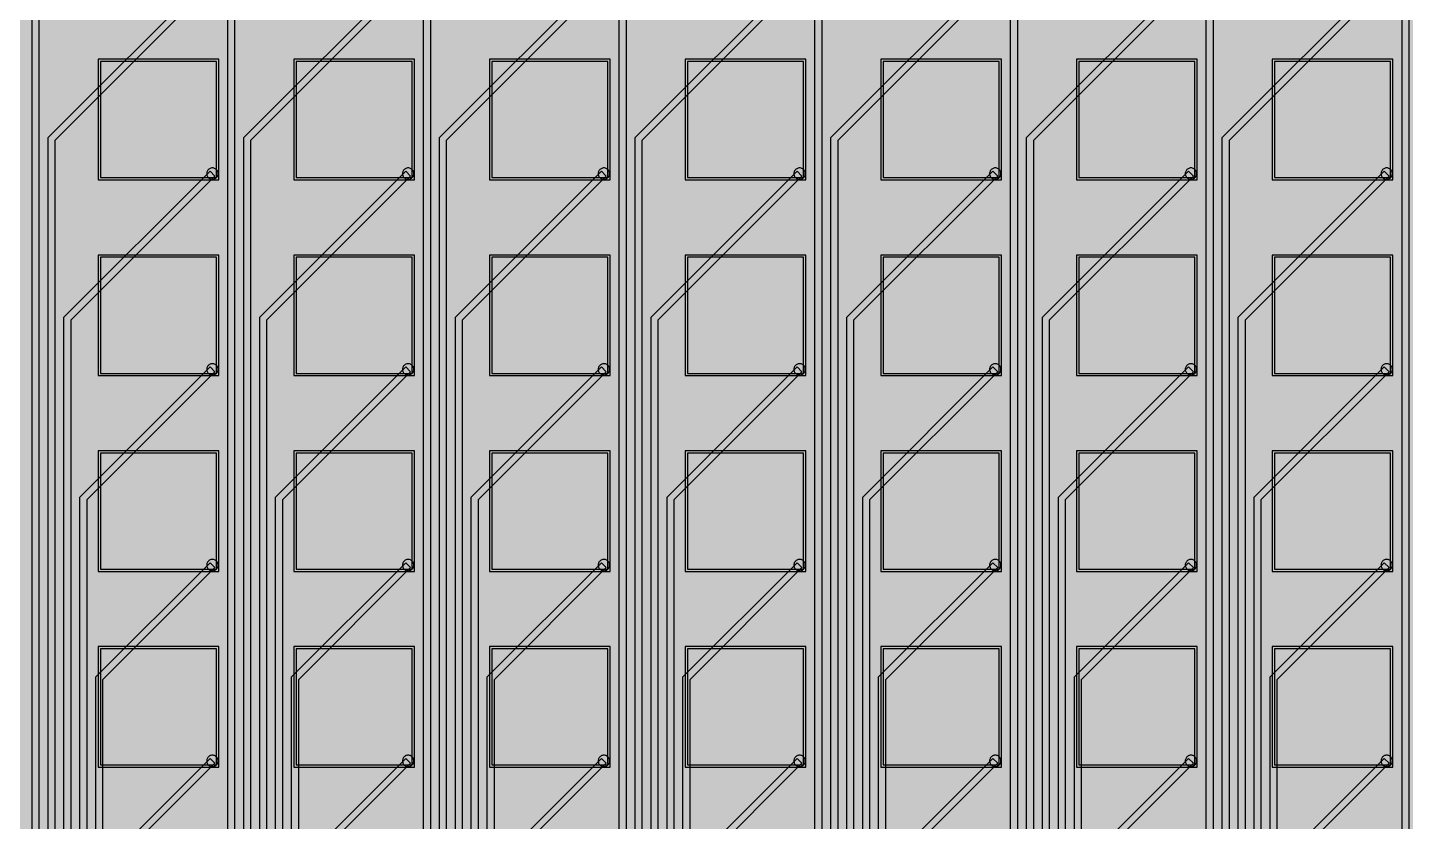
# Model space of a CAD drawing. Header units: metres. Extents: x -7240 to 10960, y -29667 to 1823.
# Drawn here: x 2979 to 3584, y 996 to 1344 of the extents above; entities that cross this region are included whole.
import ezdxf

# ---------------------------------------------------------------- set-up
doc = ezdxf.new("R2010")
doc.units = ezdxf.units.M
for name, color, linetype in [('Etching', 1, 'CONTINUOUS'), ('EtchingPad', 2, 'CONTINUOUS'), ('Metal1', 4, 'CONTINUOUS'), ('Metal2', 3, 'CONTINUOUS'), ('Polyimide', 7, 'CONTINUOUS')]:
    doc.layers.add(name, color=color, linetype=linetype)

msp = doc.modelspace()

# ---------------------------------------------------------------- hatches: boundary and pattern name
at = {"layer": 'Polyimide'}
msp.add_hatch(color=7, dxfattribs=at).paths.add_polyline_path([(4088.45, -11806.89), (4098.72, -11851.21), (4115.58, -11893.47), (4138.63, -11932.7), (4167.35, -11967.99), (4201.08, -11998.53), (4239.03, -12023.62), (4280.35, -12042.68), (4349.18, -12073.73), (4413.2, -12113.76), (4471.26, -12162.04), (4522.3, -12217.69), (4565.39, -12279.7), (4599.74, -12346.94), (4624.73, -12418.19), (4639.91, -12492.16), (4645, -12567.5), (4639.91, -12642.84), (4624.73, -12716.8), (4599.74, -12788.06), (4565.39, -12855.3), (4522.3, -12917.31), (4471.26, -12972.96), (4413.2, -13021.24), (4349.18, -13061.27), (4280.35, -13092.32), (4239.03, -13111.38), (4201.08, -13136.47), (4167.35, -13167.01), (4138.63, -13202.3), (4115.58, -13241.52), (4098.72, -13283.78), (4088.45, -13328.11), (4085, -13373.48), (4085, -13567.5), (4099.45, -13861.55), (4142.64, -14152.77), (4214.18, -14438.35), (4313.36, -14715.55), (4439.24, -14981.69), (4590.59, -15234.21), (4765.97, -15470.68), (4963.68, -15688.82), (5181.82, -15886.53), (5418.29, -16061.91), (5670.81, -16213.26), (5936.95, -16339.14), (6214.15, -16438.32), (6499.73, -16509.85), (6790.95, -16553.05), (7085, -16567.5), (9960.38, -16567.5), (10038.79, -16571.35), (10116.45, -16582.87), (10192.6, -16601.95), (10266.52, -16628.4), (10337.49, -16661.96), (10404.83, -16702.32), (10467.89, -16749.09), (10526.06, -16801.81), (10578.78, -16859.98), (10625.55, -16923.04), (10665.91, -16990.38), (10699.48, -17061.35), (10725.93, -17135.27), (10745, -17211.43), (10756.52, -17289.08), (10760.38, -17367.5), (10760.38, -21957.3), (10721.61, -22012.91), (10685.97, -22070.59), (10653.58, -22130.14), (10624.53, -22191.39), (10598.92, -22254.16), (10576.82, -22318.25), (10558.3, -22383.46), (10543.41, -22449.6), (10532.21, -22516.46), (10524.72, -22583.84), (10520.97, -22651.53), (10520.97, -22719.32), (10524.72, -22787.01), (10532.21, -22854.38), (10543.41, -22921.24), (10558.3, -22987.38), (10576.82, -23052.6), (10598.92, -23116.68), (10624.53, -23179.45), (10653.58, -23240.71), (10685.97, -23300.26), (10721.61, -23357.93), (10760.38, -23413.54), (10760.38, -28667.5), (10756.52, -28745.91), (10745, -28823.57), (10725.93, -28899.73), (10699.48, -28973.65), (10665.91, -29044.62), (10625.55, -29111.96), (10578.78, -29175.01), (10526.06, -29233.19), (10467.89, -29285.91), (10404.83, -29332.68), (10337.49, -29373.04), (10266.52, -29406.6), (10192.6, -29433.05), (10116.45, -29452.13), (10038.79, -29463.65), (9960.38, -29467.5), (-6239.63, -29467.5), (-6318.04, -29463.65), (-6395.7, -29452.13), (-6471.85, -29433.05), (-6545.77, -29406.6), (-6616.74, -29373.04), (-6684.08, -29332.68), (-6747.14, -29285.91), (-6805.31, -29233.19), (-6858.03, -29175.01), (-6904.8, -29111.96), (-6945.16, -29044.62), (-6978.73, -28973.65), (-7005.18, -28899.73), (-7024.25, -28823.57), (-7035.77, -28745.91), (-7039.63, -28667.5), (-7039.63, -23426.32), (-6999.36, -23370.07), (-6962.33, -23311.63), (-6928.66, -23251.2), (-6898.45, -23188.96), (-6871.81, -23125.12), (-6848.81, -23059.88), (-6829.53, -22993.44), (-6814.04, -22926.02), (-6802.37, -22857.83), (-6794.57, -22789.09), (-6790.67, -22720.02), (-6790.67, -22650.84), (-6794.57, -22581.77), (-6802.37, -22513.03), (-6814.04, -22444.84), (-6829.53, -22377.42), (-6848.81, -22310.98), (-6871.81, -22245.74), (-6898.45, -22181.89), (-6928.66, -22119.66), (-6962.33, -22059.22), (-6999.36, -22000.79), (-7039.63, -21944.54), (-7039.63, -17367.5), (-7035.77, -17289.08), (-7024.25, -17211.43), (-7005.18, -17135.27), (-6978.73, -17061.35), (-6945.16, -16990.38), (-6904.8, -16923.04), (-6858.03, -16859.98), (-6805.31, -16801.81), (-6747.14, -16749.09), (-6684.08, -16702.32), (-6616.74, -16661.96), (-6545.77, -16628.4), (-6471.85, -16601.95), (-6395.7, -16582.87), (-6318.04, -16571.35), (-6239.63, -16567.5), (-3334, -16567.5), (-3039.95, -16553.05), (-2748.73, -16509.85), (-2463.15, -16438.32), (-2185.95, -16339.14), (-1919.81, -16213.26), (-1667.29, -16061.91), (-1430.82, -15886.53), (-1212.68, -15688.82), (-1014.97, -15470.68), (-839.59, -15234.21), (-688.24, -14981.69), (-562.36, -14715.55), (-463.18, -14438.35), (-391.64, -14152.77), (-348.45, -13861.55), (-334, -13567.5), (-334, -13373.48), (-337.45, -13328.11), (-347.72, -13283.78), (-364.58, -13241.52), (-387.63, -13202.3), (-416.35, -13167.01), (-450.08, -13136.47), (-488.03, -13111.38), (-529.35, -13092.32), (-529.35, -13092.32), (-598.18, -13061.27), (-662.2, -13021.24), (-720.26, -12972.96), (-771.3, -12917.31), (-814.39, -12855.3), (-848.74, -12788.06), (-873.73, -12716.8), (-888.91, -12642.84), (-894, -12567.5), (-888.91, -12492.16), (-873.73, -12418.19), (-848.74, -12346.94), (-814.39, -12279.7), (-771.3, -12217.69), (-720.26, -12162.04), (-662.2, -12113.76), (-598.18, -12073.73), (-529.35, -12042.68), (-488.03, -12023.62), (-450.08, -11998.53), (-416.35, -11967.99), (-387.63, -11932.7), (-364.58, -11893.47), (-347.72, -11851.21), (-337.45, -11806.89), (-334, -11761.52), (-334, -11074.31), (-337.45, -11028.94), (-347.72, -10984.62), (-364.58, -10942.36), (-387.63, -10903.13), (-416.35, -10867.84), (-450.08, -10837.3), (-488.03, -10812.21), (-529.35, -10793.16), (-529.35, -10793.16), (-598.18, -10762.1), (-662.2, -10722.07), (-720.26, -10673.8), (-771.3, -10618.15), (-814.39, -10556.13), (-848.74, -10488.89), (-873.73, -10417.64), (-888.91, -10343.67), (-894, -10268.33), (-888.91, -10192.99), (-873.73, -10119.03), (-848.74, -10047.77), (-814.39, -9980.53), (-771.3, -9918.52), (-720.26, -9862.87), (-662.2, -9814.59), (-598.18, -9774.56), (-529.35, -9743.51), (-488.03, -9724.45), (-450.08, -9699.36), (-416.35, -9668.82), (-387.63, -9633.53), (-364.58, -9594.31), (-347.72, -9552.05), (-337.45, -9507.72), (-334, -9462.35), (-334, -8775.14), (-337.45, -8729.78), (-347.72, -8685.45), (-364.58, -8643.19), (-387.63, -8603.96), (-416.35, -8568.68), (-450.08, -8538.14), (-488.03, -8513.05), (-529.35, -8493.99), (-529.35, -8493.99), (-598.18, -8462.94), (-662.2, -8422.91), (-720.26, -8374.63), (-771.3, -8318.98), (-814.39, -8256.97), (-848.74, -8189.73), (-873.73, -8118.47), (-888.91, -8044.5), (-894, -7969.17), (-888.91, -7893.83), (-873.73, -7819.86), (-848.74, -7748.61), (-814.39, -7681.36), (-771.3, -7619.35), (-720.26, -7563.7), (-662.2, -7515.42), (-598.18, -7475.4), (-529.35, -7444.34), (-529.35, -7444.34), (-488.03, -7425.28), (-450.08, -7400.2), (-416.35, -7369.66), (-387.63, -7334.37), (-364.58, -7295.14), (-347.72, -7252.88), (-337.45, -7208.56), (-334, -7163.19), (-334, -6475.98), (-337.45, -6430.61), (-347.72, -6386.29), (-364.58, -6344.02), (-387.63, -6304.8), (-416.35, -6269.51), (-450.08, -6238.97), (-488.03, -6213.88), (-529.35, -6194.82), (-529.35, -6194.82), (-598.18, -6163.77), (-662.2, -6123.74), (-720.26, -6075.46), (-771.3, -6019.81), (-814.39, -5957.8), (-848.74, -5890.56), (-873.73, -5819.31), (-888.91, -5745.34), (-894, -5670), (-888.91, -5594.66), (-873.73, -5520.69), (-848.74, -5449.44), (-814.39, -5382.2), (-771.3, -5320.19), (-720.26, -5264.54), (-662.2, -5216.26), (-598.18, -5176.23), (-529.35, -5145.18), (-529.35, -5145.18), (-488.03, -5126.12), (-450.08, -5101.03), (-416.35, -5070.49), (-387.63, -5035.2), (-364.58, -4995.98), (-347.72, -4953.71), (-337.45, -4909.39), (-334, -4864.02), (-334, 380), (-334, 1522.5), (-289, 1522.5), (-288.78, 1515.63), (-288.1, 1508.79), (-286.98, 1502.02), (-285.42, 1495.32), (-283.43, 1488.75), (-281.01, 1482.32), (-278.17, 1476.06), (-274.93, 1470), (-271.3, 1464.17), (-267.3, 1458.58), (-262.94, 1453.27), (-258.25, 1448.25), (-253.23, 1443.56), (-247.92, 1439.2), (-242.33, 1435.2), (-236.5, 1431.57), (-230.44, 1428.33), (-224.18, 1425.49), (-217.75, 1423.07), (-211.18, 1421.08), (-204.48, 1419.52), (-197.71, 1418.4), (-190.87, 1417.72), (-184, 1417.5), (-177.13, 1417.72), (-170.29, 1418.4), (-163.52, 1419.52), (-156.82, 1421.08), (-150.25, 1423.07), (-143.82, 1425.49), (-137.56, 1428.33), (-131.5, 1431.57), (-125.67, 1435.2), (-120.08, 1439.2), (-114.77, 1443.56), (-109.75, 1448.25), (-105.06, 1453.27), (-100.7, 1458.58), (-96.7, 1464.17), (-93.07, 1470), (-89.83, 1476.06), (-86.99, 1482.32), (-84.57, 1488.75), (-82.58, 1495.32), (-81.02, 1502.02), (-79.9, 1508.79), (-79.22, 1515.63), (-79, 1522.5), (1786, 1522.5), (3835, 1522.5), (3835.21, 1529.04), (3835.86, 1535.55), (3836.92, 1542.01), (3838.41, 1548.38), (3840.31, 1554.64), (3842.61, 1560.77), (3845.31, 1566.73), (3848.4, 1572.5), (3851.85, 1578.06), (3855.66, 1583.38), (3859.82, 1588.43), (3864.29, 1593.21), (3869.07, 1597.68), (3874.12, 1601.84), (3879.44, 1605.65), (3885, 1609.1), (3890.77, 1612.19), (3896.73, 1614.89), (3902.86, 1617.19), (3909.12, 1619.09), (3915.49, 1620.58), (3921.95, 1621.64), (3928.46, 1622.29), (3935, 1622.5), (3941.54, 1622.29), (3948.05, 1621.64), (3954.51, 1620.58), (3960.88, 1619.09), (3967.14, 1617.19), (3973.27, 1614.89), (3979.23, 1612.19), (3985, 1609.1), (3990.56, 1605.65), (3995.88, 1601.84), (4000.93, 1597.68), (4005.71, 1593.21), (4010.18, 1588.43), (4014.34, 1583.38), (4018.15, 1578.06), (4021.6, 1572.5), (4024.69, 1566.73), (4027.39, 1560.77), (4029.69, 1554.64), (4031.59, 1548.38), (4033.08, 1542.01), (4034.14, 1535.55), (4034.79, 1529.04), (4035, 1522.5), (4085, 1522.5), (4085, 380), (4085, 330), (4085, -4864.02), (4088.45, -4909.39), (4098.72, -4953.71), (4115.58, -4995.98), (4138.63, -5035.2), (4167.35, -5070.49), (4201.08, -5101.03), (4239.03, -5126.12), (4280.35, -5145.18), (4280.35, -5145.18), (4349.18, -5176.23), (4413.2, -5216.26), (4471.26, -5264.54), (4522.3, -5320.19), (4565.39, -5382.2), (4599.74, -5449.44), (4624.73, -5520.69), (4639.91, -5594.66), (4645, -5670), (4639.91, -5745.34), (4624.73, -5819.31), (4599.74, -5890.56), (4565.39, -5957.8), (4522.3, -6019.81), (4471.26, -6075.46), (4413.2, -6123.74), (4349.18, -6163.77), (4280.35, -6194.82), (4239.03, -6213.88), (4201.08, -6238.97), (4167.35, -6269.51), (4138.63, -6304.8), (4115.58, -6344.02), (4098.72, -6386.29), (4088.45, -6430.61), (4085, -6475.98), (4085, -11761.52), (4088.45, -11806.89)])

# ---------------------------------------------------------------- linework, layer by layer
at = {"layer": 'Etching'}
for points in [[(3057.75, 1280.25), (3057.77, 1279.92), (3057.84, 1279.6), (3057.94, 1279.29), (3058.08, 1279), (3058.27, 1278.73), (3058.48, 1278.48), (3058.73, 1278.27), (3059, 1278.08), (3059.29, 1277.94), (3059.6, 1277.84), (3059.92, 1277.77), (3060.25, 1277.75), (3060.58, 1277.77), (3060.9, 1277.84), (3061.21, 1277.94), (3061.5, 1278.08), (3061.77, 1278.27), (3062.02, 1278.48), (3062.23, 1278.73), (3062.42, 1279), (3062.56, 1279.29), (3062.66, 1279.6), (3062.73, 1279.92), (3062.75, 1280.25), (3062.73, 1280.58), (3062.66, 1280.9), (3062.56, 1281.21), (3062.42, 1281.5), (3062.23, 1281.77), (3062.02, 1282.02), (3061.77, 1282.23), (3061.5, 1282.42), (3061.21, 1282.56), (3060.9, 1282.66), (3060.58, 1282.73), (3060.25, 1282.75), (3059.92, 1282.73), (3059.6, 1282.66), (3059.29, 1282.56), (3059, 1282.42), (3058.73, 1282.23), (3058.48, 1282.02), (3058.27, 1281.77), (3058.08, 1281.5), (3057.94, 1281.21), (3057.84, 1280.9), (3057.77, 1280.58), (3057.75, 1280.25)], [(3143.75, 1280.25), (3143.77, 1279.92), (3143.84, 1279.6), (3143.94, 1279.29), (3144.08, 1279), (3144.27, 1278.73), (3144.48, 1278.48), (3144.73, 1278.27), (3145, 1278.08), (3145.29, 1277.94), (3145.6, 1277.84), (3145.92, 1277.77), (3146.25, 1277.75), (3146.58, 1277.77), (3146.9, 1277.84), (3147.21, 1277.94), (3147.5, 1278.08), (3147.77, 1278.27), (3148.02, 1278.48), (3148.23, 1278.73), (3148.42, 1279), (3148.56, 1279.29), (3148.66, 1279.6), (3148.73, 1279.92), (3148.75, 1280.25), (3148.73, 1280.58), (3148.66, 1280.9), (3148.56, 1281.21), (3148.42, 1281.5), (3148.23, 1281.77), (3148.02, 1282.02), (3147.77, 1282.23), (3147.5, 1282.42), (3147.21, 1282.56), (3146.9, 1282.66), (3146.58, 1282.73), (3146.25, 1282.75), (3145.92, 1282.73), (3145.6, 1282.66), (3145.29, 1282.56), (3145, 1282.42), (3144.73, 1282.23), (3144.48, 1282.02), (3144.27, 1281.77), (3144.08, 1281.5), (3143.94, 1281.21), (3143.84, 1280.9), (3143.77, 1280.58), (3143.75, 1280.25)], [(3229.75, 1280.25), (3229.77, 1279.92), (3229.84, 1279.6), (3229.94, 1279.29), (3230.08, 1279), (3230.27, 1278.73), (3230.48, 1278.48), (3230.73, 1278.27), (3231, 1278.08), (3231.29, 1277.94), (3231.6, 1277.84), (3231.92, 1277.77), (3232.25, 1277.75), (3232.58, 1277.77), (3232.9, 1277.84), (3233.21, 1277.94), (3233.5, 1278.08), (3233.77, 1278.27), (3234.02, 1278.48), (3234.23, 1278.73), (3234.42, 1279), (3234.56, 1279.29), (3234.66, 1279.6), (3234.73, 1279.92), (3234.75, 1280.25), (3234.73, 1280.58), (3234.66, 1280.9), (3234.56, 1281.21), (3234.42, 1281.5), (3234.23, 1281.77), (3234.02, 1282.02), (3233.77, 1282.23), (3233.5, 1282.42), (3233.21, 1282.56), (3232.9, 1282.66), (3232.58, 1282.73), (3232.25, 1282.75), (3231.92, 1282.73), (3231.6, 1282.66), (3231.29, 1282.56), (3231, 1282.42), (3230.73, 1282.23), (3230.48, 1282.02), (3230.27, 1281.77), (3230.08, 1281.5), (3229.94, 1281.21), (3229.84, 1280.9), (3229.77, 1280.58), (3229.75, 1280.25)], [(3315.75, 1280.25), (3315.77, 1279.92), (3315.84, 1279.6), (3315.94, 1279.29), (3316.08, 1279), (3316.27, 1278.73), (3316.48, 1278.48), (3316.73, 1278.27), (3317, 1278.08), (3317.29, 1277.94), (3317.6, 1277.84), (3317.92, 1277.77), (3318.25, 1277.75), (3318.58, 1277.77), (3318.9, 1277.84), (3319.21, 1277.94), (3319.5, 1278.08), (3319.77, 1278.27), (3320.02, 1278.48), (3320.23, 1278.73), (3320.42, 1279), (3320.56, 1279.29), (3320.66, 1279.6), (3320.73, 1279.92), (3320.75, 1280.25), (3320.73, 1280.58), (3320.66, 1280.9), (3320.56, 1281.21), (3320.42, 1281.5), (3320.23, 1281.77), (3320.02, 1282.02), (3319.77, 1282.23), (3319.5, 1282.42), (3319.21, 1282.56), (3318.9, 1282.66), (3318.58, 1282.73), (3318.25, 1282.75), (3317.92, 1282.73), (3317.6, 1282.66), (3317.29, 1282.56), (3317, 1282.42), (3316.73, 1282.23), (3316.48, 1282.02), (3316.27, 1281.77), (3316.08, 1281.5), (3315.94, 1281.21), (3315.84, 1280.9), (3315.77, 1280.58), (3315.75, 1280.25)], [(3401.75, 1280.25), (3401.77, 1279.92), (3401.84, 1279.6), (3401.94, 1279.29), (3402.08, 1279), (3402.27, 1278.73), (3402.48, 1278.48), (3402.73, 1278.27), (3403, 1278.08), (3403.29, 1277.94), (3403.6, 1277.84), (3403.92, 1277.77), (3404.25, 1277.75), (3404.58, 1277.77), (3404.9, 1277.84), (3405.21, 1277.94), (3405.5, 1278.08), (3405.77, 1278.27), (3406.02, 1278.48), (3406.23, 1278.73), (3406.42, 1279), (3406.56, 1279.29), (3406.66, 1279.6), (3406.73, 1279.92), (3406.75, 1280.25), (3406.73, 1280.58), (3406.66, 1280.9), (3406.56, 1281.21), (3406.42, 1281.5), (3406.23, 1281.77), (3406.02, 1282.02), (3405.77, 1282.23), (3405.5, 1282.42), (3405.21, 1282.56), (3404.9, 1282.66), (3404.58, 1282.73), (3404.25, 1282.75), (3403.92, 1282.73), (3403.6, 1282.66), (3403.29, 1282.56), (3403, 1282.42), (3402.73, 1282.23), (3402.48, 1282.02), (3402.27, 1281.77), (3402.08, 1281.5), (3401.94, 1281.21), (3401.84, 1280.9), (3401.77, 1280.58), (3401.75, 1280.25)], [(3487.75, 1280.25), (3487.77, 1279.92), (3487.84, 1279.6), (3487.94, 1279.29), (3488.08, 1279), (3488.27, 1278.73), (3488.48, 1278.48), (3488.73, 1278.27), (3489, 1278.08), (3489.29, 1277.94), (3489.6, 1277.84), (3489.92, 1277.77), (3490.25, 1277.75), (3490.58, 1277.77), (3490.9, 1277.84), (3491.21, 1277.94), (3491.5, 1278.08), (3491.77, 1278.27), (3492.02, 1278.48), (3492.23, 1278.73), (3492.42, 1279), (3492.56, 1279.29), (3492.66, 1279.6), (3492.73, 1279.92), (3492.75, 1280.25), (3492.73, 1280.58), (3492.66, 1280.9), (3492.56, 1281.21), (3492.42, 1281.5), (3492.23, 1281.77), (3492.02, 1282.02), (3491.77, 1282.23), (3491.5, 1282.42), (3491.21, 1282.56), (3490.9, 1282.66), (3490.58, 1282.73), (3490.25, 1282.75), (3489.92, 1282.73), (3489.6, 1282.66), (3489.29, 1282.56), (3489, 1282.42), (3488.73, 1282.23), (3488.48, 1282.02), (3488.27, 1281.77), (3488.08, 1281.5), (3487.94, 1281.21), (3487.84, 1280.9), (3487.77, 1280.58), (3487.75, 1280.25)], [(3573.75, 1280.25), (3573.77, 1279.92), (3573.84, 1279.6), (3573.94, 1279.29), (3574.08, 1279), (3574.27, 1278.73), (3574.48, 1278.48), (3574.73, 1278.27), (3575, 1278.08), (3575.29, 1277.94), (3575.6, 1277.84), (3575.92, 1277.77), (3576.25, 1277.75), (3576.58, 1277.77), (3576.9, 1277.84), (3577.21, 1277.94), (3577.5, 1278.08), (3577.77, 1278.27), (3578.02, 1278.48), (3578.23, 1278.73), (3578.42, 1279), (3578.56, 1279.29), (3578.66, 1279.6), (3578.73, 1279.92), (3578.75, 1280.25), (3578.73, 1280.58), (3578.66, 1280.9), (3578.56, 1281.21), (3578.42, 1281.5), (3578.23, 1281.77), (3578.02, 1282.02), (3577.77, 1282.23), (3577.5, 1282.42), (3577.21, 1282.56), (3576.9, 1282.66), (3576.58, 1282.73), (3576.25, 1282.75), (3575.92, 1282.73), (3575.6, 1282.66), (3575.29, 1282.56), (3575, 1282.42), (3574.73, 1282.23), (3574.48, 1282.02), (3574.27, 1281.77), (3574.08, 1281.5), (3573.94, 1281.21), (3573.84, 1280.9), (3573.77, 1280.58), (3573.75, 1280.25)], [(3057.75, 1194.25), (3057.77, 1193.92), (3057.84, 1193.6), (3057.94, 1193.29), (3058.08, 1193), (3058.27, 1192.73), (3058.48, 1192.48), (3058.73, 1192.27), (3059, 1192.08), (3059.29, 1191.94), (3059.6, 1191.84), (3059.92, 1191.77), (3060.25, 1191.75), (3060.58, 1191.77), (3060.9, 1191.84), (3061.21, 1191.94), (3061.5, 1192.08), (3061.77, 1192.27), (3062.02, 1192.48), (3062.23, 1192.73), (3062.42, 1193), (3062.56, 1193.29), (3062.66, 1193.6), (3062.73, 1193.92), (3062.75, 1194.25), (3062.73, 1194.58), (3062.66, 1194.9), (3062.56, 1195.21), (3062.42, 1195.5), (3062.23, 1195.77), (3062.02, 1196.02), (3061.77, 1196.23), (3061.5, 1196.42), (3061.21, 1196.56), (3060.9, 1196.66), (3060.58, 1196.73), (3060.25, 1196.75), (3059.92, 1196.73), (3059.6, 1196.66), (3059.29, 1196.56), (3059, 1196.42), (3058.73, 1196.23), (3058.48, 1196.02), (3058.27, 1195.77), (3058.08, 1195.5), (3057.94, 1195.21), (3057.84, 1194.9), (3057.77, 1194.58), (3057.75, 1194.25)], [(3143.75, 1194.25), (3143.77, 1193.92), (3143.84, 1193.6), (3143.94, 1193.29), (3144.08, 1193), (3144.27, 1192.73), (3144.48, 1192.48), (3144.73, 1192.27), (3145, 1192.08), (3145.29, 1191.94), (3145.6, 1191.84), (3145.92, 1191.77), (3146.25, 1191.75), (3146.58, 1191.77), (3146.9, 1191.84), (3147.21, 1191.94), (3147.5, 1192.08), (3147.77, 1192.27), (3148.02, 1192.48), (3148.23, 1192.73), (3148.42, 1193), (3148.56, 1193.29), (3148.66, 1193.6), (3148.73, 1193.92), (3148.75, 1194.25), (3148.73, 1194.58), (3148.66, 1194.9), (3148.56, 1195.21), (3148.42, 1195.5), (3148.23, 1195.77), (3148.02, 1196.02), (3147.77, 1196.23), (3147.5, 1196.42), (3147.21, 1196.56), (3146.9, 1196.66), (3146.58, 1196.73), (3146.25, 1196.75), (3145.92, 1196.73), (3145.6, 1196.66), (3145.29, 1196.56), (3145, 1196.42), (3144.73, 1196.23), (3144.48, 1196.02), (3144.27, 1195.77), (3144.08, 1195.5), (3143.94, 1195.21), (3143.84, 1194.9), (3143.77, 1194.58), (3143.75, 1194.25)], [(3229.75, 1194.25), (3229.77, 1193.92), (3229.84, 1193.6), (3229.94, 1193.29), (3230.08, 1193), (3230.27, 1192.73), (3230.48, 1192.48), (3230.73, 1192.27), (3231, 1192.08), (3231.29, 1191.94), (3231.6, 1191.84), (3231.92, 1191.77), (3232.25, 1191.75), (3232.58, 1191.77), (3232.9, 1191.84), (3233.21, 1191.94), (3233.5, 1192.08), (3233.77, 1192.27), (3234.02, 1192.48), (3234.23, 1192.73), (3234.42, 1193), (3234.56, 1193.29), (3234.66, 1193.6), (3234.73, 1193.92), (3234.75, 1194.25), (3234.73, 1194.58), (3234.66, 1194.9), (3234.56, 1195.21), (3234.42, 1195.5), (3234.23, 1195.77), (3234.02, 1196.02), (3233.77, 1196.23), (3233.5, 1196.42), (3233.21, 1196.56), (3232.9, 1196.66), (3232.58, 1196.73), (3232.25, 1196.75), (3231.92, 1196.73), (3231.6, 1196.66), (3231.29, 1196.56), (3231, 1196.42), (3230.73, 1196.23), (3230.48, 1196.02), (3230.27, 1195.77), (3230.08, 1195.5), (3229.94, 1195.21), (3229.84, 1194.9), (3229.77, 1194.58), (3229.75, 1194.25)], [(3315.75, 1194.25), (3315.77, 1193.92), (3315.84, 1193.6), (3315.94, 1193.29), (3316.08, 1193), (3316.27, 1192.73), (3316.48, 1192.48), (3316.73, 1192.27), (3317, 1192.08), (3317.29, 1191.94), (3317.6, 1191.84), (3317.92, 1191.77), (3318.25, 1191.75), (3318.58, 1191.77), (3318.9, 1191.84), (3319.21, 1191.94), (3319.5, 1192.08), (3319.77, 1192.27), (3320.02, 1192.48), (3320.23, 1192.73), (3320.42, 1193), (3320.56, 1193.29), (3320.66, 1193.6), (3320.73, 1193.92), (3320.75, 1194.25), (3320.73, 1194.58), (3320.66, 1194.9), (3320.56, 1195.21), (3320.42, 1195.5), (3320.23, 1195.77), (3320.02, 1196.02), (3319.77, 1196.23), (3319.5, 1196.42), (3319.21, 1196.56), (3318.9, 1196.66), (3318.58, 1196.73), (3318.25, 1196.75), (3317.92, 1196.73), (3317.6, 1196.66), (3317.29, 1196.56), (3317, 1196.42), (3316.73, 1196.23), (3316.48, 1196.02), (3316.27, 1195.77), (3316.08, 1195.5), (3315.94, 1195.21), (3315.84, 1194.9), (3315.77, 1194.58), (3315.75, 1194.25)], [(3401.75, 1194.25), (3401.77, 1193.92), (3401.84, 1193.6), (3401.94, 1193.29), (3402.08, 1193), (3402.27, 1192.73), (3402.48, 1192.48), (3402.73, 1192.27), (3403, 1192.08), (3403.29, 1191.94), (3403.6, 1191.84), (3403.92, 1191.77), (3404.25, 1191.75), (3404.58, 1191.77), (3404.9, 1191.84), (3405.21, 1191.94), (3405.5, 1192.08), (3405.77, 1192.27), (3406.02, 1192.48), (3406.23, 1192.73), (3406.42, 1193), (3406.56, 1193.29), (3406.66, 1193.6), (3406.73, 1193.92), (3406.75, 1194.25), (3406.73, 1194.58), (3406.66, 1194.9), (3406.56, 1195.21), (3406.42, 1195.5), (3406.23, 1195.77), (3406.02, 1196.02), (3405.77, 1196.23), (3405.5, 1196.42), (3405.21, 1196.56), (3404.9, 1196.66), (3404.58, 1196.73), (3404.25, 1196.75), (3403.92, 1196.73), (3403.6, 1196.66), (3403.29, 1196.56), (3403, 1196.42), (3402.73, 1196.23), (3402.48, 1196.02), (3402.27, 1195.77), (3402.08, 1195.5), (3401.94, 1195.21), (3401.84, 1194.9), (3401.77, 1194.58), (3401.75, 1194.25)], [(3487.75, 1194.25), (3487.77, 1193.92), (3487.84, 1193.6), (3487.94, 1193.29), (3488.08, 1193), (3488.27, 1192.73), (3488.48, 1192.48), (3488.73, 1192.27), (3489, 1192.08), (3489.29, 1191.94), (3489.6, 1191.84), (3489.92, 1191.77), (3490.25, 1191.75), (3490.58, 1191.77), (3490.9, 1191.84), (3491.21, 1191.94), (3491.5, 1192.08), (3491.77, 1192.27), (3492.02, 1192.48), (3492.23, 1192.73), (3492.42, 1193), (3492.56, 1193.29), (3492.66, 1193.6), (3492.73, 1193.92), (3492.75, 1194.25), (3492.73, 1194.58), (3492.66, 1194.9), (3492.56, 1195.21), (3492.42, 1195.5), (3492.23, 1195.77), (3492.02, 1196.02), (3491.77, 1196.23), (3491.5, 1196.42), (3491.21, 1196.56), (3490.9, 1196.66), (3490.58, 1196.73), (3490.25, 1196.75), (3489.92, 1196.73), (3489.6, 1196.66), (3489.29, 1196.56), (3489, 1196.42), (3488.73, 1196.23), (3488.48, 1196.02), (3488.27, 1195.77), (3488.08, 1195.5), (3487.94, 1195.21), (3487.84, 1194.9), (3487.77, 1194.58), (3487.75, 1194.25)], [(3573.75, 1194.25), (3573.77, 1193.92), (3573.84, 1193.6), (3573.94, 1193.29), (3574.08, 1193), (3574.27, 1192.73), (3574.48, 1192.48), (3574.73, 1192.27), (3575, 1192.08), (3575.29, 1191.94), (3575.6, 1191.84), (3575.92, 1191.77), (3576.25, 1191.75), (3576.58, 1191.77), (3576.9, 1191.84), (3577.21, 1191.94), (3577.5, 1192.08), (3577.77, 1192.27), (3578.02, 1192.48), (3578.23, 1192.73), (3578.42, 1193), (3578.56, 1193.29), (3578.66, 1193.6), (3578.73, 1193.92), (3578.75, 1194.25), (3578.73, 1194.58), (3578.66, 1194.9), (3578.56, 1195.21), (3578.42, 1195.5), (3578.23, 1195.77), (3578.02, 1196.02), (3577.77, 1196.23), (3577.5, 1196.42), (3577.21, 1196.56), (3576.9, 1196.66), (3576.58, 1196.73), (3576.25, 1196.75), (3575.92, 1196.73), (3575.6, 1196.66), (3575.29, 1196.56), (3575, 1196.42), (3574.73, 1196.23), (3574.48, 1196.02), (3574.27, 1195.77), (3574.08, 1195.5), (3573.94, 1195.21), (3573.84, 1194.9), (3573.77, 1194.58), (3573.75, 1194.25)], [(3057.75, 1108.25), (3057.77, 1107.92), (3057.84, 1107.6), (3057.94, 1107.29), (3058.08, 1107), (3058.27, 1106.73), (3058.48, 1106.48), (3058.73, 1106.27), (3059, 1106.08), (3059.29, 1105.94), (3059.6, 1105.84), (3059.92, 1105.77), (3060.25, 1105.75), (3060.58, 1105.77), (3060.9, 1105.84), (3061.21, 1105.94), (3061.5, 1106.08), (3061.77, 1106.27), (3062.02, 1106.48), (3062.23, 1106.73), (3062.42, 1107), (3062.56, 1107.29), (3062.66, 1107.6), (3062.73, 1107.92), (3062.75, 1108.25), (3062.73, 1108.58), (3062.66, 1108.9), (3062.56, 1109.21), (3062.42, 1109.5), (3062.23, 1109.77), (3062.02, 1110.02), (3061.77, 1110.23), (3061.5, 1110.42), (3061.21, 1110.56), (3060.9, 1110.66), (3060.58, 1110.73), (3060.25, 1110.75), (3059.92, 1110.73), (3059.6, 1110.66), (3059.29, 1110.56), (3059, 1110.42), (3058.73, 1110.23), (3058.48, 1110.02), (3058.27, 1109.77), (3058.08, 1109.5), (3057.94, 1109.21), (3057.84, 1108.9), (3057.77, 1108.58), (3057.75, 1108.25)], [(3143.75, 1108.25), (3143.77, 1107.92), (3143.84, 1107.6), (3143.94, 1107.29), (3144.08, 1107), (3144.27, 1106.73), (3144.48, 1106.48), (3144.73, 1106.27), (3145, 1106.08), (3145.29, 1105.94), (3145.6, 1105.84), (3145.92, 1105.77), (3146.25, 1105.75), (3146.58, 1105.77), (3146.9, 1105.84), (3147.21, 1105.94), (3147.5, 1106.08), (3147.77, 1106.27), (3148.02, 1106.48), (3148.23, 1106.73), (3148.42, 1107), (3148.56, 1107.29), (3148.66, 1107.6), (3148.73, 1107.92), (3148.75, 1108.25), (3148.73, 1108.58), (3148.66, 1108.9), (3148.56, 1109.21), (3148.42, 1109.5), (3148.23, 1109.77), (3148.02, 1110.02), (3147.77, 1110.23), (3147.5, 1110.42), (3147.21, 1110.56), (3146.9, 1110.66), (3146.58, 1110.73), (3146.25, 1110.75), (3145.92, 1110.73), (3145.6, 1110.66), (3145.29, 1110.56), (3145, 1110.42), (3144.73, 1110.23), (3144.48, 1110.02), (3144.27, 1109.77), (3144.08, 1109.5), (3143.94, 1109.21), (3143.84, 1108.9), (3143.77, 1108.58), (3143.75, 1108.25)], [(3229.75, 1108.25), (3229.77, 1107.92), (3229.84, 1107.6), (3229.94, 1107.29), (3230.08, 1107), (3230.27, 1106.73), (3230.48, 1106.48), (3230.73, 1106.27), (3231, 1106.08), (3231.29, 1105.94), (3231.6, 1105.84), (3231.92, 1105.77), (3232.25, 1105.75), (3232.58, 1105.77), (3232.9, 1105.84), (3233.21, 1105.94), (3233.5, 1106.08), (3233.77, 1106.27), (3234.02, 1106.48), (3234.23, 1106.73), (3234.42, 1107), (3234.56, 1107.29), (3234.66, 1107.6), (3234.73, 1107.92), (3234.75, 1108.25), (3234.73, 1108.58), (3234.66, 1108.9), (3234.56, 1109.21), (3234.42, 1109.5), (3234.23, 1109.77), (3234.02, 1110.02), (3233.77, 1110.23), (3233.5, 1110.42), (3233.21, 1110.56), (3232.9, 1110.66), (3232.58, 1110.73), (3232.25, 1110.75), (3231.92, 1110.73), (3231.6, 1110.66), (3231.29, 1110.56), (3231, 1110.42), (3230.73, 1110.23), (3230.48, 1110.02), (3230.27, 1109.77), (3230.08, 1109.5), (3229.94, 1109.21), (3229.84, 1108.9), (3229.77, 1108.58), (3229.75, 1108.25)], [(3315.75, 1108.25), (3315.77, 1107.92), (3315.84, 1107.6), (3315.94, 1107.29), (3316.08, 1107), (3316.27, 1106.73), (3316.48, 1106.48), (3316.73, 1106.27), (3317, 1106.08), (3317.29, 1105.94), (3317.6, 1105.84), (3317.92, 1105.77), (3318.25, 1105.75), (3318.58, 1105.77), (3318.9, 1105.84), (3319.21, 1105.94), (3319.5, 1106.08), (3319.77, 1106.27), (3320.02, 1106.48), (3320.23, 1106.73), (3320.42, 1107), (3320.56, 1107.29), (3320.66, 1107.6), (3320.73, 1107.92), (3320.75, 1108.25), (3320.73, 1108.58), (3320.66, 1108.9), (3320.56, 1109.21), (3320.42, 1109.5), (3320.23, 1109.77), (3320.02, 1110.02), (3319.77, 1110.23), (3319.5, 1110.42), (3319.21, 1110.56), (3318.9, 1110.66), (3318.58, 1110.73), (3318.25, 1110.75), (3317.92, 1110.73), (3317.6, 1110.66), (3317.29, 1110.56), (3317, 1110.42), (3316.73, 1110.23), (3316.48, 1110.02), (3316.27, 1109.77), (3316.08, 1109.5), (3315.94, 1109.21), (3315.84, 1108.9), (3315.77, 1108.58), (3315.75, 1108.25)], [(3401.75, 1108.25), (3401.77, 1107.92), (3401.84, 1107.6), (3401.94, 1107.29), (3402.08, 1107), (3402.27, 1106.73), (3402.48, 1106.48), (3402.73, 1106.27), (3403, 1106.08), (3403.29, 1105.94), (3403.6, 1105.84), (3403.92, 1105.77), (3404.25, 1105.75), (3404.58, 1105.77), (3404.9, 1105.84), (3405.21, 1105.94), (3405.5, 1106.08), (3405.77, 1106.27), (3406.02, 1106.48), (3406.23, 1106.73), (3406.42, 1107), (3406.56, 1107.29), (3406.66, 1107.6), (3406.73, 1107.92), (3406.75, 1108.25), (3406.73, 1108.58), (3406.66, 1108.9), (3406.56, 1109.21), (3406.42, 1109.5), (3406.23, 1109.77), (3406.02, 1110.02), (3405.77, 1110.23), (3405.5, 1110.42), (3405.21, 1110.56), (3404.9, 1110.66), (3404.58, 1110.73), (3404.25, 1110.75), (3403.92, 1110.73), (3403.6, 1110.66), (3403.29, 1110.56), (3403, 1110.42), (3402.73, 1110.23), (3402.48, 1110.02), (3402.27, 1109.77), (3402.08, 1109.5), (3401.94, 1109.21), (3401.84, 1108.9), (3401.77, 1108.58), (3401.75, 1108.25)], [(3487.75, 1108.25), (3487.77, 1107.92), (3487.84, 1107.6), (3487.94, 1107.29), (3488.08, 1107), (3488.27, 1106.73), (3488.48, 1106.48), (3488.73, 1106.27), (3489, 1106.08), (3489.29, 1105.94), (3489.6, 1105.84), (3489.92, 1105.77), (3490.25, 1105.75), (3490.58, 1105.77), (3490.9, 1105.84), (3491.21, 1105.94), (3491.5, 1106.08), (3491.77, 1106.27), (3492.02, 1106.48), (3492.23, 1106.73), (3492.42, 1107), (3492.56, 1107.29), (3492.66, 1107.6), (3492.73, 1107.92), (3492.75, 1108.25), (3492.73, 1108.58), (3492.66, 1108.9), (3492.56, 1109.21), (3492.42, 1109.5), (3492.23, 1109.77), (3492.02, 1110.02), (3491.77, 1110.23), (3491.5, 1110.42), (3491.21, 1110.56), (3490.9, 1110.66), (3490.58, 1110.73), (3490.25, 1110.75), (3489.92, 1110.73), (3489.6, 1110.66), (3489.29, 1110.56), (3489, 1110.42), (3488.73, 1110.23), (3488.48, 1110.02), (3488.27, 1109.77), (3488.08, 1109.5), (3487.94, 1109.21), (3487.84, 1108.9), (3487.77, 1108.58), (3487.75, 1108.25)], [(3573.75, 1108.25), (3573.77, 1107.92), (3573.84, 1107.6), (3573.94, 1107.29), (3574.08, 1107), (3574.27, 1106.73), (3574.48, 1106.48), (3574.73, 1106.27), (3575, 1106.08), (3575.29, 1105.94), (3575.6, 1105.84), (3575.92, 1105.77), (3576.25, 1105.75), (3576.58, 1105.77), (3576.9, 1105.84), (3577.21, 1105.94), (3577.5, 1106.08), (3577.77, 1106.27), (3578.02, 1106.48), (3578.23, 1106.73), (3578.42, 1107), (3578.56, 1107.29), (3578.66, 1107.6), (3578.73, 1107.92), (3578.75, 1108.25), (3578.73, 1108.58), (3578.66, 1108.9), (3578.56, 1109.21), (3578.42, 1109.5), (3578.23, 1109.77), (3578.02, 1110.02), (3577.77, 1110.23), (3577.5, 1110.42), (3577.21, 1110.56), (3576.9, 1110.66), (3576.58, 1110.73), (3576.25, 1110.75), (3575.92, 1110.73), (3575.6, 1110.66), (3575.29, 1110.56), (3575, 1110.42), (3574.73, 1110.23), (3574.48, 1110.02), (3574.27, 1109.77), (3574.08, 1109.5), (3573.94, 1109.21), (3573.84, 1108.9), (3573.77, 1108.58), (3573.75, 1108.25)], [(3057.75, 1022.25), (3057.77, 1021.92), (3057.84, 1021.6), (3057.94, 1021.29), (3058.08, 1021), (3058.27, 1020.73), (3058.48, 1020.48), (3058.73, 1020.27), (3059, 1020.08), (3059.29, 1019.94), (3059.6, 1019.84), (3059.92, 1019.77), (3060.25, 1019.75), (3060.58, 1019.77), (3060.9, 1019.84), (3061.21, 1019.94), (3061.5, 1020.08), (3061.77, 1020.27), (3062.02, 1020.48), (3062.23, 1020.73), (3062.42, 1021), (3062.56, 1021.29), (3062.66, 1021.6), (3062.73, 1021.92), (3062.75, 1022.25), (3062.73, 1022.58), (3062.66, 1022.9), (3062.56, 1023.21), (3062.42, 1023.5), (3062.23, 1023.77), (3062.02, 1024.02), (3061.77, 1024.23), (3061.5, 1024.42), (3061.21, 1024.56), (3060.9, 1024.66), (3060.58, 1024.73), (3060.25, 1024.75), (3059.92, 1024.73), (3059.6, 1024.66), (3059.29, 1024.56), (3059, 1024.42), (3058.73, 1024.23), (3058.48, 1024.02), (3058.27, 1023.77), (3058.08, 1023.5), (3057.94, 1023.21), (3057.84, 1022.9), (3057.77, 1022.58), (3057.75, 1022.25)], [(3143.75, 1022.25), (3143.77, 1021.92), (3143.84, 1021.6), (3143.94, 1021.29), (3144.08, 1021), (3144.27, 1020.73), (3144.48, 1020.48), (3144.73, 1020.27), (3145, 1020.08), (3145.29, 1019.94), (3145.6, 1019.84), (3145.92, 1019.77), (3146.25, 1019.75), (3146.58, 1019.77), (3146.9, 1019.84), (3147.21, 1019.94), (3147.5, 1020.08), (3147.77, 1020.27), (3148.02, 1020.48), (3148.23, 1020.73), (3148.42, 1021), (3148.56, 1021.29), (3148.66, 1021.6), (3148.73, 1021.92), (3148.75, 1022.25), (3148.73, 1022.58), (3148.66, 1022.9), (3148.56, 1023.21), (3148.42, 1023.5), (3148.23, 1023.77), (3148.02, 1024.02), (3147.77, 1024.23), (3147.5, 1024.42), (3147.21, 1024.56), (3146.9, 1024.66), (3146.58, 1024.73), (3146.25, 1024.75), (3145.92, 1024.73), (3145.6, 1024.66), (3145.29, 1024.56), (3145, 1024.42), (3144.73, 1024.23), (3144.48, 1024.02), (3144.27, 1023.77), (3144.08, 1023.5), (3143.94, 1023.21), (3143.84, 1022.9), (3143.77, 1022.58), (3143.75, 1022.25)], [(3229.75, 1022.25), (3229.77, 1021.92), (3229.84, 1021.6), (3229.94, 1021.29), (3230.08, 1021), (3230.27, 1020.73), (3230.48, 1020.48), (3230.73, 1020.27), (3231, 1020.08), (3231.29, 1019.94), (3231.6, 1019.84), (3231.92, 1019.77), (3232.25, 1019.75), (3232.58, 1019.77), (3232.9, 1019.84), (3233.21, 1019.94), (3233.5, 1020.08), (3233.77, 1020.27), (3234.02, 1020.48), (3234.23, 1020.73), (3234.42, 1021), (3234.56, 1021.29), (3234.66, 1021.6), (3234.73, 1021.92), (3234.75, 1022.25), (3234.73, 1022.58), (3234.66, 1022.9), (3234.56, 1023.21), (3234.42, 1023.5), (3234.23, 1023.77), (3234.02, 1024.02), (3233.77, 1024.23), (3233.5, 1024.42), (3233.21, 1024.56), (3232.9, 1024.66), (3232.58, 1024.73), (3232.25, 1024.75), (3231.92, 1024.73), (3231.6, 1024.66), (3231.29, 1024.56), (3231, 1024.42), (3230.73, 1024.23), (3230.48, 1024.02), (3230.27, 1023.77), (3230.08, 1023.5), (3229.94, 1023.21), (3229.84, 1022.9), (3229.77, 1022.58), (3229.75, 1022.25)], [(3315.75, 1022.25), (3315.77, 1021.92), (3315.84, 1021.6), (3315.94, 1021.29), (3316.08, 1021), (3316.27, 1020.73), (3316.48, 1020.48), (3316.73, 1020.27), (3317, 1020.08), (3317.29, 1019.94), (3317.6, 1019.84), (3317.92, 1019.77), (3318.25, 1019.75), (3318.58, 1019.77), (3318.9, 1019.84), (3319.21, 1019.94), (3319.5, 1020.08), (3319.77, 1020.27), (3320.02, 1020.48), (3320.23, 1020.73), (3320.42, 1021), (3320.56, 1021.29), (3320.66, 1021.6), (3320.73, 1021.92), (3320.75, 1022.25), (3320.73, 1022.58), (3320.66, 1022.9), (3320.56, 1023.21), (3320.42, 1023.5), (3320.23, 1023.77), (3320.02, 1024.02), (3319.77, 1024.23), (3319.5, 1024.42), (3319.21, 1024.56), (3318.9, 1024.66), (3318.58, 1024.73), (3318.25, 1024.75), (3317.92, 1024.73), (3317.6, 1024.66), (3317.29, 1024.56), (3317, 1024.42), (3316.73, 1024.23), (3316.48, 1024.02), (3316.27, 1023.77), (3316.08, 1023.5), (3315.94, 1023.21), (3315.84, 1022.9), (3315.77, 1022.58), (3315.75, 1022.25)], [(3401.75, 1022.25), (3401.77, 1021.92), (3401.84, 1021.6), (3401.94, 1021.29), (3402.08, 1021), (3402.27, 1020.73), (3402.48, 1020.48), (3402.73, 1020.27), (3403, 1020.08), (3403.29, 1019.94), (3403.6, 1019.84), (3403.92, 1019.77), (3404.25, 1019.75), (3404.58, 1019.77), (3404.9, 1019.84), (3405.21, 1019.94), (3405.5, 1020.08), (3405.77, 1020.27), (3406.02, 1020.48), (3406.23, 1020.73), (3406.42, 1021), (3406.56, 1021.29), (3406.66, 1021.6), (3406.73, 1021.92), (3406.75, 1022.25), (3406.73, 1022.58), (3406.66, 1022.9), (3406.56, 1023.21), (3406.42, 1023.5), (3406.23, 1023.77), (3406.02, 1024.02), (3405.77, 1024.23), (3405.5, 1024.42), (3405.21, 1024.56), (3404.9, 1024.66), (3404.58, 1024.73), (3404.25, 1024.75), (3403.92, 1024.73), (3403.6, 1024.66), (3403.29, 1024.56), (3403, 1024.42), (3402.73, 1024.23), (3402.48, 1024.02), (3402.27, 1023.77), (3402.08, 1023.5), (3401.94, 1023.21), (3401.84, 1022.9), (3401.77, 1022.58), (3401.75, 1022.25)], [(3487.75, 1022.25), (3487.77, 1021.92), (3487.84, 1021.6), (3487.94, 1021.29), (3488.08, 1021), (3488.27, 1020.73), (3488.48, 1020.48), (3488.73, 1020.27), (3489, 1020.08), (3489.29, 1019.94), (3489.6, 1019.84), (3489.92, 1019.77), (3490.25, 1019.75), (3490.58, 1019.77), (3490.9, 1019.84), (3491.21, 1019.94), (3491.5, 1020.08), (3491.77, 1020.27), (3492.02, 1020.48), (3492.23, 1020.73), (3492.42, 1021), (3492.56, 1021.29), (3492.66, 1021.6), (3492.73, 1021.92), (3492.75, 1022.25), (3492.73, 1022.58), (3492.66, 1022.9), (3492.56, 1023.21), (3492.42, 1023.5), (3492.23, 1023.77), (3492.02, 1024.02), (3491.77, 1024.23), (3491.5, 1024.42), (3491.21, 1024.56), (3490.9, 1024.66), (3490.58, 1024.73), (3490.25, 1024.75), (3489.92, 1024.73), (3489.6, 1024.66), (3489.29, 1024.56), (3489, 1024.42), (3488.73, 1024.23), (3488.48, 1024.02), (3488.27, 1023.77), (3488.08, 1023.5), (3487.94, 1023.21), (3487.84, 1022.9), (3487.77, 1022.58), (3487.75, 1022.25)], [(3573.75, 1022.25), (3573.77, 1021.92), (3573.84, 1021.6), (3573.94, 1021.29), (3574.08, 1021), (3574.27, 1020.73), (3574.48, 1020.48), (3574.73, 1020.27), (3575, 1020.08), (3575.29, 1019.94), (3575.6, 1019.84), (3575.92, 1019.77), (3576.25, 1019.75), (3576.58, 1019.77), (3576.9, 1019.84), (3577.21, 1019.94), (3577.5, 1020.08), (3577.77, 1020.27), (3578.02, 1020.48), (3578.23, 1020.73), (3578.42, 1021), (3578.56, 1021.29), (3578.66, 1021.6), (3578.73, 1021.92), (3578.75, 1022.25), (3578.73, 1022.58), (3578.66, 1022.9), (3578.56, 1023.21), (3578.42, 1023.5), (3578.23, 1023.77), (3578.02, 1024.02), (3577.77, 1024.23), (3577.5, 1024.42), (3577.21, 1024.56), (3576.9, 1024.66), (3576.58, 1024.73), (3576.25, 1024.75), (3575.92, 1024.73), (3575.6, 1024.66), (3575.29, 1024.56), (3575, 1024.42), (3574.73, 1024.23), (3574.48, 1024.02), (3574.27, 1023.77), (3574.08, 1023.5), (3573.94, 1023.21), (3573.84, 1022.9), (3573.77, 1022.58), (3573.75, 1022.25)]]:
    msp.add_lwpolyline(points, close=True, dxfattribs=at)
at = {"layer": 'EtchingPad'}
for points in [[(3062, 1329.5), (3011, 1329.5), (3011, 1278.5), (3062, 1278.5), (3062, 1329.5)], [(3148, 1329.5), (3097, 1329.5), (3097, 1278.5), (3148, 1278.5), (3148, 1329.5)], [(3234, 1329.5), (3183, 1329.5), (3183, 1278.5), (3234, 1278.5), (3234, 1329.5)], [(3320, 1329.5), (3269, 1329.5), (3269, 1278.5), (3320, 1278.5), (3320, 1329.5)], [(3406, 1329.5), (3355, 1329.5), (3355, 1278.5), (3406, 1278.5), (3406, 1329.5)], [(3492, 1329.5), (3441, 1329.5), (3441, 1278.5), (3492, 1278.5), (3492, 1329.5)], [(3578, 1329.5), (3527, 1329.5), (3527, 1278.5), (3578, 1278.5), (3578, 1329.5)], [(3062, 1243.5), (3011, 1243.5), (3011, 1192.5), (3062, 1192.5), (3062, 1243.5)], [(3148, 1243.5), (3097, 1243.5), (3097, 1192.5), (3148, 1192.5), (3148, 1243.5)], [(3234, 1243.5), (3183, 1243.5), (3183, 1192.5), (3234, 1192.5), (3234, 1243.5)], [(3320, 1243.5), (3269, 1243.5), (3269, 1192.5), (3320, 1192.5), (3320, 1243.5)], [(3406, 1243.5), (3355, 1243.5), (3355, 1192.5), (3406, 1192.5), (3406, 1243.5)], [(3492, 1243.5), (3441, 1243.5), (3441, 1192.5), (3492, 1192.5), (3492, 1243.5)], [(3578, 1243.5), (3527, 1243.5), (3527, 1192.5), (3578, 1192.5), (3578, 1243.5)], [(3062, 1157.5), (3011, 1157.5), (3011, 1106.5), (3062, 1106.5), (3062, 1157.5)], [(3148, 1157.5), (3097, 1157.5), (3097, 1106.5), (3148, 1106.5), (3148, 1157.5)], [(3234, 1157.5), (3183, 1157.5), (3183, 1106.5), (3234, 1106.5), (3234, 1157.5)], [(3320, 1157.5), (3269, 1157.5), (3269, 1106.5), (3320, 1106.5), (3320, 1157.5)], [(3406, 1157.5), (3355, 1157.5), (3355, 1106.5), (3406, 1106.5), (3406, 1157.5)], [(3492, 1157.5), (3441, 1157.5), (3441, 1106.5), (3492, 1106.5), (3492, 1157.5)], [(3578, 1157.5), (3527, 1157.5), (3527, 1106.5), (3578, 1106.5), (3578, 1157.5)], [(3062, 1071.5), (3011, 1071.5), (3011, 1020.5), (3062, 1020.5), (3062, 1071.5)], [(3148, 1071.5), (3097, 1071.5), (3097, 1020.5), (3148, 1020.5), (3148, 1071.5)], [(3234, 1071.5), (3183, 1071.5), (3183, 1020.5), (3234, 1020.5), (3234, 1071.5)], [(3320, 1071.5), (3269, 1071.5), (3269, 1020.5), (3320, 1020.5), (3320, 1071.5)], [(3406, 1071.5), (3355, 1071.5), (3355, 1020.5), (3406, 1020.5), (3406, 1071.5)], [(3492, 1071.5), (3441, 1071.5), (3441, 1020.5), (3492, 1020.5), (3492, 1071.5)], [(3578, 1071.5), (3527, 1071.5), (3527, 1020.5), (3578, 1020.5), (3578, 1071.5)]]:
    msp.add_lwpolyline(points, close=True, dxfattribs=at)
at = {"layer": 'Metal1'}
for points in [[(2981, 430), (2981, 1375.12), (3059.19, 1453.31), (3061.31, 1451.19), (2984, 1373.88), (2984, 430)], [(3147.31, 1451.19), (3070, 1373.88), (3070, 474.81), (3060.88, 465.69), (3058.76, 467.81), (3067, 476.05), (3067, 1375.12), (3145.19, 1453.31)], [(3233.31, 1451.19), (3156, 1373.88), (3156, 474.81), (3146.88, 465.69), (3144.76, 467.81), (3153, 476.05), (3153, 1375.12), (3231.19, 1453.31)], [(3319.31, 1451.19), (3242, 1373.88), (3242, 474.81), (3232.88, 465.69), (3230.76, 467.81), (3239, 476.05), (3239, 1375.12), (3317.19, 1453.31)], [(3405.31, 1451.19), (3328, 1373.88), (3328, 474.81), (3318.88, 465.69), (3316.76, 467.81), (3325, 476.05), (3325, 1375.12), (3403.19, 1453.31)], [(3491.31, 1451.19), (3414, 1373.88), (3414, 474.81), (3404.88, 465.69), (3402.76, 467.81), (3411, 476.05), (3411, 1375.12), (3489.19, 1453.31)], [(3577.31, 1451.19), (3500, 1373.88), (3500, 474.81), (3490.88, 465.69), (3488.76, 467.81), (3497, 476.05), (3497, 1375.12), (3575.19, 1453.31)], [(3663.31, 1451.19), (3586, 1373.88), (3586, 474.81), (3576.88, 465.69), (3574.76, 467.81), (3583, 476.05), (3583, 1375.12), (3661.19, 1453.31)], [(2988, 430), (2988, 1296.12), (3059.19, 1367.31), (3061.31, 1365.19), (2991, 1294.88), (2991, 430)], [(3074, 430), (3074, 1296.12), (3145.19, 1367.31), (3147.31, 1365.19), (3077, 1294.88), (3077, 430)], [(3160, 430), (3160, 1296.12), (3231.19, 1367.31), (3233.31, 1365.19), (3163, 1294.88), (3163, 430)], [(3246, 430), (3246, 1296.12), (3317.19, 1367.31), (3319.31, 1365.19), (3249, 1294.88), (3249, 430)], [(3332, 430), (3332, 1296.12), (3403.19, 1367.31), (3405.31, 1365.19), (3335, 1294.88), (3335, 430)], [(3418, 430), (3418, 1296.12), (3489.19, 1367.31), (3491.31, 1365.19), (3421, 1294.88), (3421, 430)], [(3504, 430), (3504, 1296.12), (3575.19, 1367.31), (3577.31, 1365.19), (3507, 1294.88), (3507, 430)], [(2995, 430), (2995, 1217.12), (3059.19, 1281.31), (3061.31, 1279.19), (2998, 1215.88), (2998, 430)], [(3081, 430), (3081, 1217.12), (3145.19, 1281.31), (3147.31, 1279.19), (3084, 1215.88), (3084, 430)], [(3167, 430), (3167, 1217.12), (3231.19, 1281.31), (3233.31, 1279.19), (3170, 1215.88), (3170, 430)], [(3253, 430), (3253, 1217.12), (3317.19, 1281.31), (3319.31, 1279.19), (3256, 1215.88), (3256, 430)], [(3339, 430), (3339, 1217.12), (3403.19, 1281.31), (3405.31, 1279.19), (3342, 1215.88), (3342, 430)], [(3425, 430), (3425, 1217.12), (3489.19, 1281.31), (3491.31, 1279.19), (3428, 1215.88), (3428, 430)], [(3511, 430), (3511, 1217.12), (3575.19, 1281.31), (3577.31, 1279.19), (3514, 1215.88), (3514, 430)], [(3002, 430), (3002, 1138.12), (3059.19, 1195.31), (3061.31, 1193.19), (3005, 1136.88), (3005, 430)], [(3088, 430), (3088, 1138.12), (3145.19, 1195.31), (3147.31, 1193.19), (3091, 1136.88), (3091, 430)], [(3174, 430), (3174, 1138.12), (3231.19, 1195.31), (3233.31, 1193.19), (3177, 1136.88), (3177, 430)], [(3260, 430), (3260, 1138.12), (3317.19, 1195.31), (3319.31, 1193.19), (3263, 1136.88), (3263, 430)], [(3346, 430), (3346, 1138.12), (3403.19, 1195.31), (3405.31, 1193.19), (3349, 1136.88), (3349, 430)], [(3432, 430), (3432, 1138.12), (3489.19, 1195.31), (3491.31, 1193.19), (3435, 1136.88), (3435, 430)], [(3518, 430), (3518, 1138.12), (3575.19, 1195.31), (3577.31, 1193.19), (3521, 1136.88), (3521, 430)], [(3009, 430), (3009, 1059.12), (3059.19, 1109.31), (3061.31, 1107.19), (3012, 1057.88), (3012, 430)], [(3095, 430), (3095, 1059.12), (3145.19, 1109.31), (3147.31, 1107.19), (3098, 1057.88), (3098, 430)], [(3181, 430), (3181, 1059.12), (3231.19, 1109.31), (3233.31, 1107.19), (3184, 1057.88), (3184, 430)], [(3267, 430), (3267, 1059.12), (3317.19, 1109.31), (3319.31, 1107.19), (3270, 1057.88), (3270, 430)], [(3353, 430), (3353, 1059.12), (3403.19, 1109.31), (3405.31, 1107.19), (3356, 1057.88), (3356, 430)], [(3439, 430), (3439, 1059.12), (3489.19, 1109.31), (3491.31, 1107.19), (3442, 1057.88), (3442, 430)], [(3525, 430), (3525, 1059.12), (3575.19, 1109.31), (3577.31, 1107.19), (3528, 1057.88), (3528, 430)], [(3016, 430), (3016, 980.12), (3059.19, 1023.31), (3061.31, 1021.19), (3019, 978.88), (3019, 430)], [(3102, 430), (3102, 980.12), (3145.19, 1023.31), (3147.31, 1021.19), (3105, 978.88), (3105, 430)], [(3188, 430), (3188, 980.12), (3231.19, 1023.31), (3233.31, 1021.19), (3191, 978.88), (3191, 430)], [(3274, 430), (3274, 980.12), (3317.19, 1023.31), (3319.31, 1021.19), (3277, 978.88), (3277, 430)], [(3360, 430), (3360, 980.12), (3403.19, 1023.31), (3405.31, 1021.19), (3363, 978.88), (3363, 430)], [(3446, 430), (3446, 980.12), (3489.19, 1023.31), (3491.31, 1021.19), (3449, 978.88), (3449, 430)], [(3532, 430), (3532, 980.12), (3575.19, 1023.31), (3577.31, 1021.19), (3535, 978.88), (3535, 430)]]:
    msp.add_lwpolyline(points, close=True, dxfattribs=at)
at = {"layer": 'Metal2'}
for points in [[(3063, 1330.5), (3010, 1330.5), (3010, 1277.5), (3063, 1277.5), (3063, 1330.5)], [(3149, 1330.5), (3096, 1330.5), (3096, 1277.5), (3149, 1277.5), (3149, 1330.5)], [(3235, 1330.5), (3182, 1330.5), (3182, 1277.5), (3235, 1277.5), (3235, 1330.5)], [(3321, 1330.5), (3268, 1330.5), (3268, 1277.5), (3321, 1277.5), (3321, 1330.5)], [(3407, 1330.5), (3354, 1330.5), (3354, 1277.5), (3407, 1277.5), (3407, 1330.5)], [(3493, 1330.5), (3440, 1330.5), (3440, 1277.5), (3493, 1277.5), (3493, 1330.5)], [(3579, 1330.5), (3526, 1330.5), (3526, 1277.5), (3579, 1277.5), (3579, 1330.5)], [(3063, 1244.5), (3010, 1244.5), (3010, 1191.5), (3063, 1191.5), (3063, 1244.5)], [(3149, 1244.5), (3096, 1244.5), (3096, 1191.5), (3149, 1191.5), (3149, 1244.5)], [(3235, 1244.5), (3182, 1244.5), (3182, 1191.5), (3235, 1191.5), (3235, 1244.5)], [(3321, 1244.5), (3268, 1244.5), (3268, 1191.5), (3321, 1191.5), (3321, 1244.5)], [(3407, 1244.5), (3354, 1244.5), (3354, 1191.5), (3407, 1191.5), (3407, 1244.5)], [(3493, 1244.5), (3440, 1244.5), (3440, 1191.5), (3493, 1191.5), (3493, 1244.5)], [(3579, 1244.5), (3526, 1244.5), (3526, 1191.5), (3579, 1191.5), (3579, 1244.5)], [(3063, 1158.5), (3010, 1158.5), (3010, 1105.5), (3063, 1105.5), (3063, 1158.5)], [(3149, 1158.5), (3096, 1158.5), (3096, 1105.5), (3149, 1105.5), (3149, 1158.5)], [(3235, 1158.5), (3182, 1158.5), (3182, 1105.5), (3235, 1105.5), (3235, 1158.5)], [(3321, 1158.5), (3268, 1158.5), (3268, 1105.5), (3321, 1105.5), (3321, 1158.5)], [(3407, 1158.5), (3354, 1158.5), (3354, 1105.5), (3407, 1105.5), (3407, 1158.5)], [(3493, 1158.5), (3440, 1158.5), (3440, 1105.5), (3493, 1105.5), (3493, 1158.5)], [(3579, 1158.5), (3526, 1158.5), (3526, 1105.5), (3579, 1105.5), (3579, 1158.5)], [(3063, 1072.5), (3010, 1072.5), (3010, 1019.5), (3063, 1019.5), (3063, 1072.5)], [(3149, 1072.5), (3096, 1072.5), (3096, 1019.5), (3149, 1019.5), (3149, 1072.5)], [(3235, 1072.5), (3182, 1072.5), (3182, 1019.5), (3235, 1019.5), (3235, 1072.5)], [(3321, 1072.5), (3268, 1072.5), (3268, 1019.5), (3321, 1019.5), (3321, 1072.5)], [(3407, 1072.5), (3354, 1072.5), (3354, 1019.5), (3407, 1019.5), (3407, 1072.5)], [(3493, 1072.5), (3440, 1072.5), (3440, 1019.5), (3493, 1019.5), (3493, 1072.5)], [(3579, 1072.5), (3526, 1072.5), (3526, 1019.5), (3579, 1019.5), (3579, 1072.5)]]:
    msp.add_lwpolyline(points, close=True, dxfattribs=at)

doc.saveas('drawing.dxf')
